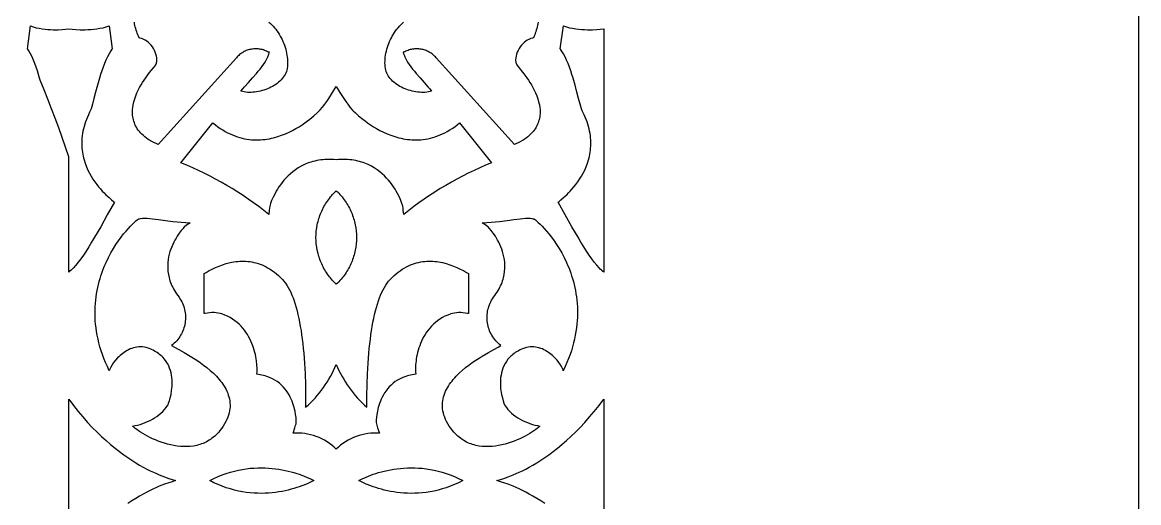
# Model space of a CAD drawing. Extents: x -350 to 350, y -780 to 780.
# Drawn here: x 183.1 to 350, y 276.3 to 348.2 of the extents above; entities that cross this region are included whole.
import ezdxf

# ---------------------------------------------------------------- set-up
doc = ezdxf.new("R2010")
doc.units = 0
doc.layers.add('BITMAP_LAYER', color=18, linetype='CONTINUOUS')
doc.layers.add('LAYER_1', color=18, linetype='CONTINUOUS')

msp = doc.modelspace()

# ---------------------------------------------------------------- linework, layer by layer
at = {"layer": 'BITMAP_LAYER'}
msp.add_lwpolyline([(-350, -780), (350, -780), (350, 780), (-350, 780)], close=True, dxfattribs=at)
at = {"layer": 'LAYER_1'}
for points in [[(196.49, 344.21), (196.45, 344.15), (196.31, 343.94), (196.04, 343.49), (195.79, 343.02), (195.55, 342.52), (195.33, 342.01), (195.13, 341.48), (194.94, 340.95), (194.76, 340.4), (194.59, 339.86), (194.29, 338.78), (194.01, 337.75), (193.77, 336.79), (193.54, 335.95), (193.44, 335.58), (193.33, 335.25), (193.22, 334.97), (193.12, 334.74), (192.94, 334.37), (192.78, 334.01), (192.63, 333.65), (192.5, 333.29), (192.38, 332.94), (192.28, 332.59), (192.19, 332.25), (192.12, 331.91), (192.06, 331.57), (192.01, 331.24), (191.97, 330.92), (191.95, 330.59), (191.94, 330.28), (191.93, 329.96), (191.94, 329.66), (191.96, 329.35), (191.99, 329.05), (192.03, 328.76), (192.08, 328.47), (192.14, 328.18), (192.2, 327.91), (192.28, 327.63), (192.45, 327.1), (192.64, 326.58), (192.86, 326.09), (193.09, 325.62), (193.35, 325.17), (193.61, 324.74), (193.89, 324.34), (194.17, 323.95), (194.45, 323.59), (194.73, 323.26), (195.01, 322.95), (195.28, 322.66), (195.54, 322.4), (196.02, 321.96), (196.41, 321.62), (196.69, 321.4), (196.83, 321.28), (195.76, 319.38), (194.77, 317.62), (193.85, 316.03), (193.41, 315.29), (192.99, 314.6), (192.58, 313.95), (192.18, 313.35), (191.8, 312.8), (191.42, 312.3), (191.06, 311.85), (190.7, 311.46), (190.52, 311.28), (190.35, 311.11), (190.17, 310.96), (190, 310.83), (190, 310.83), (190, 328.06), (189.52, 329.52), (189.02, 330.97), (188.51, 332.41), (187.98, 333.84), (187.44, 335.27), (186.89, 336.69), (186.32, 338.11), (185.73, 339.52), (185.64, 339.86), (185.48, 340.4), (185.31, 340.95), (185.13, 341.48), (184.93, 342.01), (184.73, 342.52), (184.5, 343.02), (184.26, 343.49), (184.01, 343.94), (183.88, 344.15), (183.83, 344.21), (184.26, 347.65), (184.69, 347.51), (185.13, 347.39), (185.58, 347.3), (186.02, 347.22), (186.45, 347.16), (186.87, 347.12), (187.28, 347.1), (187.67, 347.09), (188.39, 347.09), (189, 347.13), (189.49, 347.17), (190, 347.24), (190.53, 347.17), (191.05, 347.13), (191.7, 347.09), (192.46, 347.09), (192.87, 347.1), (193.3, 347.12), (193.74, 347.16), (194.19, 347.22), (194.66, 347.3), (195.12, 347.39), (195.59, 347.51), (196.04, 347.65)], [(264.41, 347.51), (264.88, 347.39), (265.35, 347.3), (265.81, 347.22), (266.26, 347.16), (266.71, 347.12), (267.14, 347.1), (267.55, 347.09), (268.3, 347.09), (268.95, 347.13), (269.47, 347.17), (270, 347.24), (270, 310.83), (269.83, 310.96), (269.66, 311.11), (269.48, 311.28), (269.3, 311.46), (268.95, 311.85), (268.58, 312.3), (268.21, 312.8), (267.82, 313.35), (267.42, 313.95), (267.01, 314.6), (266.59, 315.29), (266.16, 316.03), (265.24, 317.62), (264.24, 319.38), (263.17, 321.28), (263.32, 321.4), (263.6, 321.62), (263.99, 321.96), (264.46, 322.4), (264.72, 322.66), (264.99, 322.95), (265.27, 323.26), (265.55, 323.59), (265.84, 323.95), (266.12, 324.34), (266.39, 324.74), (266.66, 325.17), (266.91, 325.62), (267.15, 326.09), (267.36, 326.58), (267.56, 327.1), (267.73, 327.63), (267.8, 327.91), (267.87, 328.18), (267.92, 328.47), (267.97, 328.76), (268.01, 329.05), (268.04, 329.35), (268.06, 329.66), (268.07, 329.96), (268.07, 330.28), (268.06, 330.59), (268.03, 330.92), (268, 331.24), (267.95, 331.57), (267.89, 331.91), (267.81, 332.25), (267.72, 332.59), (267.62, 332.94), (267.51, 333.29), (267.37, 333.65), (267.23, 334.01), (267.06, 334.37), (266.88, 334.74), (266.78, 334.97), (266.67, 335.25), (266.57, 335.58), (266.46, 335.95), (266.23, 336.79), (265.99, 337.75), (265.72, 338.78), (265.41, 339.86), (265.25, 340.4), (265.07, 340.95), (264.87, 341.48), (264.67, 342.01), (264.45, 342.52), (264.22, 343.02), (263.97, 343.49), (263.7, 343.94), (263.56, 344.15), (263.51, 344.21), (263.96, 347.65)], [(230.55, 337.68), (231.12, 336.79), (231.41, 336.35), (231.72, 335.93), (232.05, 335.51), (232.39, 335.11), (232.54, 334.95), (232.86, 334.65), (233.33, 334.22), (233.95, 333.71), (234.3, 333.44), (234.69, 333.16), (235.11, 332.87), (235.56, 332.58), (236.03, 332.3), (236.53, 332.03), (237.06, 331.77), (237.61, 331.52), (238.18, 331.29), (238.77, 331.09), (239.38, 330.92), (239.69, 330.85), (240.01, 330.78), (240.33, 330.72), (240.65, 330.68), (240.98, 330.64), (241.31, 330.62), (241.65, 330.6), (241.99, 330.6), (242.33, 330.61), (242.67, 330.63), (243.02, 330.67), (243.37, 330.72), (243.72, 330.78), (244.08, 330.86), (244.43, 330.96), (244.79, 331.07), (245.15, 331.19), (245.52, 331.34), (245.88, 331.5), (246.24, 331.68), (246.61, 331.88), (246.98, 332.09), (247.34, 332.33), (247.71, 332.58), (248.08, 332.86), (248.45, 333.16), (253.22, 327.18), (252.34, 326.82), (251.47, 326.43), (250.6, 326.03), (249.74, 325.62), (248.89, 325.19), (248.04, 324.74), (247.21, 324.28), (246.38, 323.8), (245.56, 323.31), (244.75, 322.8), (243.95, 322.28), (243.15, 321.74), (242.37, 321.19), (241.6, 320.63), (240.84, 320.05), (240.1, 319.46), (240.03, 320.07), (240, 320.37), (239.95, 320.67), (239.82, 321.11), (239.66, 321.52), (239.44, 322.02), (239.15, 322.6), (238.98, 322.91), (238.79, 323.23), (238.58, 323.56), (238.35, 323.89), (238.09, 324.23), (237.82, 324.56), (237.52, 324.89), (237.2, 325.22), (236.86, 325.54), (236.5, 325.84), (236.1, 326.13), (235.69, 326.41), (235.25, 326.66), (234.78, 326.9), (234.53, 327.01), (234.28, 327.11), (234.02, 327.2), (233.76, 327.29), (233.49, 327.37), (233.21, 327.44), (232.92, 327.5), (232.63, 327.56), (232.32, 327.6), (232.02, 327.64), (231.7, 327.66), (231.38, 327.68), (231.04, 327.69), (230.7, 327.68), (230.36, 327.67), (230, 327.64), (229.65, 327.67), (229.3, 327.68), (228.96, 327.69), (228.63, 327.68), (228.3, 327.66), (227.99, 327.64), (227.68, 327.6), (227.38, 327.56), (227.08, 327.5), (226.8, 327.44), (226.52, 327.37), (226.25, 327.29), (225.98, 327.2), (225.72, 327.11), (225.47, 327.01), (225.23, 326.9), (224.76, 326.66), (224.32, 326.41), (223.9, 326.13), (223.51, 325.84), (223.14, 325.54), (222.8, 325.22), (222.48, 324.89), (222.18, 324.56), (221.91, 324.23), (221.66, 323.89), (221.43, 323.56), (221.22, 323.23), (221.02, 322.91), (220.85, 322.6), (220.56, 322.02), (220.34, 321.52), (220.19, 321.11), (220.05, 320.67), (220.01, 320.37), (219.97, 320.07), (219.91, 319.46), (219.16, 320.05), (218.4, 320.63), (217.63, 321.19), (216.85, 321.74), (216.06, 322.28), (215.26, 322.8), (214.45, 323.31), (213.63, 323.8), (212.8, 324.28), (211.96, 324.74), (211.12, 325.19), (210.26, 325.62), (209.4, 326.03), (208.54, 326.43), (207.66, 326.82), (206.78, 327.18), (211.56, 333.16), (211.92, 332.86), (212.29, 332.58), (212.66, 332.33), (213.03, 332.09), (213.4, 331.88), (213.76, 331.68), (214.13, 331.5), (214.49, 331.34), (214.85, 331.19), (215.21, 331.07), (215.57, 330.96), (215.93, 330.86), (216.28, 330.78), (216.63, 330.72), (216.98, 330.67), (217.33, 330.63), (217.68, 330.61), (218.02, 330.6), (218.36, 330.6), (218.69, 330.62), (219.02, 330.64), (219.35, 330.68), (219.68, 330.72), (220, 330.78), (220.31, 330.85), (220.63, 330.92), (221.24, 331.09), (221.83, 331.29), (222.4, 331.52), (222.95, 331.77), (223.47, 332.03), (223.97, 332.3), (224.45, 332.58), (224.89, 332.87), (225.31, 333.16), (225.7, 333.44), (226.06, 333.71), (226.67, 334.22), (227.14, 334.65), (227.46, 334.95), (227.61, 335.11), (227.96, 335.51), (228.28, 335.93), (228.59, 336.35), (228.89, 336.79), (229.46, 337.68), (230, 338.58)], [(230.19, 322.81), (230.37, 322.63), (230.54, 322.44), (230.71, 322.25), (230.87, 322.06), (231.03, 321.86), (231.18, 321.66), (231.33, 321.46), (231.47, 321.25), (231.6, 321.04), (231.73, 320.83), (231.85, 320.62), (231.96, 320.4), (232.07, 320.18), (232.18, 319.96), (232.27, 319.74), (232.36, 319.52), (232.45, 319.29), (232.53, 319.06), (232.6, 318.83), (232.67, 318.6), (232.73, 318.37), (232.79, 318.14), (232.84, 317.9), (232.92, 317.43), (232.98, 316.95), (233.02, 316.48), (233.03, 316), (233.02, 315.52), (232.98, 315.05), (232.92, 314.57), (232.84, 314.1), (232.73, 313.63), (232.67, 313.4), (232.6, 313.17), (232.53, 312.94), (232.45, 312.71), (232.36, 312.48), (232.27, 312.26), (232.18, 312.04), (232.07, 311.82), (231.96, 311.6), (231.85, 311.38), (231.73, 311.17), (231.6, 310.96), (231.47, 310.75), (231.33, 310.54), (231.18, 310.34), (231.03, 310.14), (230.87, 309.95), (230.71, 309.75), (230.54, 309.56), (230.37, 309.38), (230.19, 309.19), (230, 309.01), (229.82, 309.19), (229.64, 309.38), (229.46, 309.56), (229.29, 309.75), (229.13, 309.95), (228.97, 310.14), (228.82, 310.34), (228.68, 310.54), (228.54, 310.75), (228.41, 310.96), (228.28, 311.17), (228.16, 311.38), (228.04, 311.6), (227.93, 311.82), (227.83, 312.04), (227.73, 312.26), (227.64, 312.48), (227.55, 312.71), (227.47, 312.94), (227.4, 313.17), (227.33, 313.4), (227.27, 313.63), (227.16, 314.1), (227.08, 314.57), (227.02, 315.05), (226.99, 315.52), (226.97, 316), (226.99, 316.48), (227.02, 316.95), (227.08, 317.43), (227.16, 317.9), (227.21, 318.14), (227.27, 318.37), (227.33, 318.6), (227.4, 318.83), (227.47, 319.06), (227.55, 319.29), (227.64, 319.52), (227.73, 319.74), (227.83, 319.96), (227.93, 320.18), (228.04, 320.4), (228.16, 320.62), (228.28, 320.83), (228.41, 321.04), (228.54, 321.25), (228.68, 321.46), (228.82, 321.66), (228.97, 321.86), (229.13, 322.06), (229.29, 322.25), (229.46, 322.44), (229.64, 322.63), (229.82, 322.81), (230, 322.99)], [(201.71, 318.88), (202.1, 318.85), (202.51, 318.81), (203.42, 318.69), (204.45, 318.55), (205.58, 318.41), (206.19, 318.34), (206.82, 318.29), (207.48, 318.25), (208.17, 318.22), (207.77, 317.95), (207.37, 317.67), (207.27, 317.58), (207.09, 317.37), (206.83, 317.07), (206.53, 316.67), (206.2, 316.18), (206.04, 315.91), (205.87, 315.61), (205.71, 315.3), (205.55, 314.97), (205.4, 314.63), (205.26, 314.27), (205.13, 313.89), (205.02, 313.5), (204.93, 313.1), (204.86, 312.69), (204.81, 312.26), (204.79, 311.83), (204.79, 311.38), (204.82, 310.92), (204.89, 310.46), (204.99, 309.99), (205.06, 309.75), (205.13, 309.52), (205.22, 309.28), (205.31, 309.03), (205.42, 308.79), (205.54, 308.55), (205.67, 308.3), (205.81, 308.06), (205.96, 307.81), (206.12, 307.57), (206.3, 307.32), (206.49, 307.07), (206.63, 306.85), (206.77, 306.63), (206.89, 306.4), (207, 306.17), (207.1, 305.93), (207.19, 305.69), (207.26, 305.45), (207.32, 305.21), (207.37, 304.96), (207.41, 304.71), (207.43, 304.47), (207.45, 304.22), (207.45, 303.97), (207.44, 303.72), (207.42, 303.48), (207.39, 303.23), (207.35, 302.99), (207.29, 302.75), (207.23, 302.51), (207.15, 302.27), (207.06, 302.04), (206.96, 301.81), (206.85, 301.59), (206.73, 301.37), (206.6, 301.15), (206.45, 300.95), (206.3, 300.74), (206.14, 300.55), (205.96, 300.36), (205.78, 300.18), (205.58, 300.01), (205.37, 299.84), (205.8, 299.59), (206.44, 299.25), (207.24, 298.8), (208.17, 298.27), (208.65, 297.96), (209.16, 297.64), (209.66, 297.29), (210.17, 296.92), (210.67, 296.53), (211.16, 296.12), (211.63, 295.69), (212.08, 295.24), (212.29, 295.01), (212.5, 294.77), (212.7, 294.53), (212.88, 294.29), (213.06, 294.04), (213.23, 293.78), (213.38, 293.52), (213.52, 293.26), (213.65, 292.99), (213.77, 292.71), (213.86, 292.44), (213.95, 292.16), (214.02, 291.87), (214.07, 291.58), (214.1, 291.29), (214.12, 290.99), (214.11, 290.69), (214.09, 290.38), (214.05, 290.07), (213.98, 289.76), (213.9, 289.44), (213.79, 289.12), (213.65, 288.8), (213.49, 288.47), (213.31, 288.14), (213.1, 287.8), (212.87, 287.46), (212.61, 287.12), (212.42, 286.89), (212.23, 286.68), (212.03, 286.48), (211.83, 286.3), (211.62, 286.12), (211.41, 285.96), (211.2, 285.8), (210.98, 285.66), (210.76, 285.53), (210.54, 285.41), (210.31, 285.3), (210.08, 285.21), (209.85, 285.12), (209.61, 285.04), (209.38, 284.97), (209.14, 284.91), (208.9, 284.86), (208.66, 284.81), (208.17, 284.75), (207.68, 284.72), (207.19, 284.72), (206.7, 284.75), (206.21, 284.8), (205.72, 284.88), (205.24, 284.98), (204.76, 285.1), (204.3, 285.23), (203.84, 285.38), (203.39, 285.54), (202.96, 285.72), (202.54, 285.9), (202.14, 286.09), (201.76, 286.29), (201.4, 286.49), (201.05, 286.69), (200.73, 286.89), (200.44, 287.08), (200.17, 287.27), (199.93, 287.45), (199.72, 287.63), (199.55, 287.79), (199.92, 287.86), (200.3, 287.94), (200.68, 288.05), (201.05, 288.17), (201.42, 288.31), (201.79, 288.46), (202.15, 288.63), (202.5, 288.82), (202.84, 289.02), (203.16, 289.24), (203.48, 289.48), (203.78, 289.73), (204.06, 289.99), (204.32, 290.27), (204.56, 290.57), (204.78, 290.88), (204.84, 290.99), (204.93, 291.22), (205.04, 291.57), (205.17, 292), (205.29, 292.51), (205.38, 293.09), (205.42, 293.4), (205.45, 293.72), (205.46, 294.05), (205.47, 294.39), (205.45, 294.73), (205.42, 295.08), (205.37, 295.43), (205.3, 295.77), (205.2, 296.12), (205.08, 296.47), (204.94, 296.81), (204.76, 297.14), (204.56, 297.47), (204.33, 297.78), (204.06, 298.08), (203.91, 298.23), (203.75, 298.37), (203.59, 298.51), (203.41, 298.65), (203.23, 298.78), (203.03, 298.9), (202.83, 299.02), (202.61, 299.14), (202.39, 299.25), (202.15, 299.36), (201.86, 299.47), (201.58, 299.55), (201.3, 299.61), (201.02, 299.64), (200.74, 299.66), (200.47, 299.65), (200.2, 299.62), (199.94, 299.57), (199.69, 299.51), (199.43, 299.42), (199.19, 299.33), (198.95, 299.22), (198.72, 299.09), (198.49, 298.96), (198.27, 298.82), (198.06, 298.67), (197.86, 298.51), (197.67, 298.34), (197.48, 298.17), (197.31, 297.99), (196.99, 297.64), (196.71, 297.28), (196.47, 296.94), (196.28, 296.61), (196.14, 296.32), (196.09, 296.19), (196.06, 296.06), (195.77, 296.68), (195.5, 297.29), (195.26, 297.89), (195.04, 298.48), (194.84, 299.07), (194.66, 299.66), (194.51, 300.24), (194.37, 300.81), (194.25, 301.37), (194.16, 301.93), (194.08, 302.48), (194.01, 303.03), (193.97, 303.56), (193.94, 304.09), (193.93, 304.62), (193.93, 305.13), (193.95, 305.64), (193.98, 306.14), (194.03, 306.63), (194.08, 307.11), (194.15, 307.59), (194.24, 308.06), (194.33, 308.52), (194.43, 308.97), (194.55, 309.41), (194.67, 309.85), (194.8, 310.27), (194.94, 310.69), (195.09, 311.1), (195.25, 311.49), (195.41, 311.88), (195.58, 312.26), (195.92, 313), (196.29, 313.69), (196.67, 314.34), (197.05, 314.95), (197.44, 315.52), (197.82, 316.05), (198.2, 316.54), (198.56, 316.97), (198.91, 317.37), (199.23, 317.72), (199.53, 318.02), (199.8, 318.27), (200.03, 318.47), (200.22, 318.62), (200.37, 318.72), (200.46, 318.77), (200.59, 318.81), (200.73, 318.84), (201.03, 318.87), (201.36, 318.89)], [(258.98, 318.87), (259.27, 318.84), (259.41, 318.81), (259.54, 318.77), (259.64, 318.72), (259.78, 318.62), (259.97, 318.47), (260.2, 318.27), (260.47, 318.02), (260.77, 317.72), (261.1, 317.37), (261.44, 316.97), (261.81, 316.54), (262.18, 316.05), (262.57, 315.52), (262.95, 314.95), (263.34, 314.34), (263.71, 313.69), (264.08, 313), (264.43, 312.26), (264.6, 311.88), (264.76, 311.49), (264.91, 311.1), (265.06, 310.69), (265.2, 310.27), (265.33, 309.85), (265.46, 309.41), (265.57, 308.97), (265.67, 308.52), (265.77, 308.06), (265.85, 307.59), (265.92, 307.11), (265.98, 306.63), (266.02, 306.14), (266.06, 305.64), (266.07, 305.13), (266.08, 304.62), (266.06, 304.09), (266.03, 303.56), (265.99, 303.03), (265.93, 302.48), (265.85, 301.93), (265.75, 301.37), (265.63, 300.81), (265.5, 300.24), (265.34, 299.66), (265.16, 299.07), (264.96, 298.48), (264.74, 297.89), (264.5, 297.29), (264.24, 296.68), (263.95, 296.06), (263.91, 296.19), (263.86, 296.32), (263.72, 296.61), (263.54, 296.94), (263.3, 297.28), (263.02, 297.64), (262.7, 297.99), (262.52, 298.17), (262.34, 298.34), (262.14, 298.51), (261.94, 298.67), (261.73, 298.82), (261.51, 298.96), (261.29, 299.09), (261.05, 299.22), (260.82, 299.33), (260.57, 299.42), (260.32, 299.51), (260.06, 299.57), (259.8, 299.62), (259.53, 299.65), (259.26, 299.66), (258.99, 299.64), (258.71, 299.61), (258.43, 299.55), (258.14, 299.47), (257.85, 299.36), (257.62, 299.25), (257.39, 299.14), (257.18, 299.02), (256.97, 298.9), (256.78, 298.78), (256.59, 298.65), (256.42, 298.51), (256.25, 298.37), (256.09, 298.23), (255.95, 298.08), (255.68, 297.78), (255.44, 297.47), (255.24, 297.14), (255.07, 296.81), (254.92, 296.47), (254.8, 296.12), (254.71, 295.77), (254.64, 295.43), (254.58, 295.08), (254.55, 294.73), (254.54, 294.39), (254.54, 294.05), (254.56, 293.72), (254.58, 293.4), (254.62, 293.09), (254.72, 292.51), (254.84, 292), (254.96, 291.57), (255.08, 291.22), (255.17, 290.99), (255.22, 290.88), (255.44, 290.57), (255.68, 290.27), (255.95, 289.99), (256.23, 289.73), (256.53, 289.48), (256.84, 289.24), (257.17, 289.02), (257.51, 288.82), (257.86, 288.63), (258.22, 288.46), (258.58, 288.31), (258.95, 288.17), (259.33, 288.05), (259.71, 287.94), (260.08, 287.86), (260.46, 287.79), (260.28, 287.63), (260.07, 287.45), (259.83, 287.27), (259.56, 287.08), (259.27, 286.89), (258.95, 286.69), (258.61, 286.49), (258.25, 286.29), (257.86, 286.09), (257.46, 285.9), (257.04, 285.72), (256.61, 285.54), (256.16, 285.38), (255.71, 285.23), (255.24, 285.1), (254.76, 284.98), (254.28, 284.88), (253.8, 284.8), (253.31, 284.75), (252.81, 284.72), (252.32, 284.72), (251.83, 284.75), (251.35, 284.81), (251.1, 284.86), (250.87, 284.91), (250.63, 284.97), (250.39, 285.04), (250.16, 285.12), (249.92, 285.21), (249.7, 285.3), (249.47, 285.41), (249.24, 285.53), (249.02, 285.66), (248.81, 285.8), (248.59, 285.96), (248.38, 286.12), (248.18, 286.3), (247.98, 286.48), (247.78, 286.68), (247.59, 286.89), (247.4, 287.12), (247.14, 287.46), (246.9, 287.8), (246.69, 288.14), (246.51, 288.47), (246.35, 288.8), (246.22, 289.12), (246.11, 289.44), (246.02, 289.76), (245.96, 290.07), (245.91, 290.38), (245.89, 290.69), (245.89, 290.99), (245.9, 291.29), (245.94, 291.58), (245.99, 291.87), (246.06, 292.16), (246.14, 292.44), (246.24, 292.71), (246.35, 292.99), (246.48, 293.26), (246.62, 293.52), (246.78, 293.78), (246.94, 294.04), (247.12, 294.29), (247.31, 294.53), (247.5, 294.77), (247.71, 295.01), (247.92, 295.24), (248.37, 295.69), (248.84, 296.12), (249.33, 296.53), (249.83, 296.92), (250.34, 297.29), (250.85, 297.64), (251.35, 297.96), (251.84, 298.27), (252.76, 298.8), (253.56, 299.25), (254.2, 299.59), (254.63, 299.84), (254.42, 300.01), (254.23, 300.18), (254.04, 300.36), (253.87, 300.55), (253.7, 300.74), (253.55, 300.95), (253.41, 301.15), (253.27, 301.37), (253.15, 301.59), (253.04, 301.81), (252.94, 302.04), (252.86, 302.27), (252.78, 302.51), (252.71, 302.75), (252.66, 302.99), (252.61, 303.23), (252.58, 303.48), (252.56, 303.72), (252.55, 303.97), (252.56, 304.22), (252.57, 304.47), (252.6, 304.71), (252.63, 304.96), (252.68, 305.21), (252.75, 305.45), (252.82, 305.69), (252.9, 305.93), (253, 306.17), (253.11, 306.4), (253.24, 306.63), (253.37, 306.85), (253.52, 307.07), (253.71, 307.32), (253.88, 307.57), (254.05, 307.81), (254.2, 308.06), (254.34, 308.3), (254.47, 308.55), (254.58, 308.79), (254.69, 309.03), (254.79, 309.28), (254.87, 309.52), (254.95, 309.75), (255.01, 309.99), (255.11, 310.46), (255.18, 310.92), (255.22, 311.38), (255.22, 311.83), (255.2, 312.26), (255.15, 312.69), (255.07, 313.1), (254.98, 313.5), (254.87, 313.89), (254.75, 314.27), (254.61, 314.63), (254.46, 314.97), (254.3, 315.3), (254.13, 315.61), (253.97, 315.91), (253.8, 316.18), (253.47, 316.67), (253.17, 317.07), (252.92, 317.37), (252.73, 317.58), (252.63, 317.67), (252.24, 317.95), (251.83, 318.22), (252.52, 318.25), (253.18, 318.29), (253.81, 318.34), (254.42, 318.41), (255.56, 318.55), (256.58, 318.69), (257.49, 318.81), (257.91, 318.85), (258.29, 318.88), (258.65, 318.89)], [(244.14, 312.46), (244.44, 312.45), (244.74, 312.42), (245.03, 312.39), (245.32, 312.35), (245.61, 312.3), (245.9, 312.24), (246.46, 312.1), (247, 311.93), (247.53, 311.73), (248.05, 311.51), (248.54, 311.28), (249.01, 311.04), (249.46, 310.78), (249.77, 310.6), (249.77, 304.62), (249.62, 304.65), (249.28, 304.7), (248.94, 304.74), (248.61, 304.76), (248.29, 304.76), (247.97, 304.74), (247.67, 304.7), (247.38, 304.64), (247.11, 304.56), (246.68, 304.4), (246.26, 304.22), (245.87, 304.01), (245.51, 303.79), (245.16, 303.55), (244.84, 303.3), (244.53, 303.03), (244.25, 302.74), (243.98, 302.45), (243.73, 302.14), (243.51, 301.83), (243.29, 301.5), (243.1, 301.17), (242.92, 300.84), (242.76, 300.5), (242.61, 300.16), (242.48, 299.82), (242.36, 299.48), (242.26, 299.14), (242.17, 298.81), (242.09, 298.48), (242.02, 298.15), (241.97, 297.83), (241.93, 297.53), (241.87, 296.94), (241.85, 296.41), (241.86, 295.94), (241.9, 295.55), (241.63, 295.51), (241.36, 295.47), (241.11, 295.42), (240.87, 295.36), (240.63, 295.3), (240.4, 295.23), (239.96, 295.06), (239.55, 294.88), (239.17, 294.67), (238.82, 294.44), (238.5, 294.19), (238.2, 293.93), (237.92, 293.65), (237.67, 293.36), (237.44, 293.06), (237.23, 292.76), (237.05, 292.45), (236.88, 292.13), (236.73, 291.82), (236.6, 291.5), (236.48, 291.19), (236.38, 290.89), (236.29, 290.59), (236.22, 290.3), (236.16, 290.02), (236.07, 289.51), (236.02, 289.07), (235.99, 288.72), (235.98, 288.47), (235.99, 288.34), (236.03, 288.14), (236.07, 287.93), (236.19, 287.52), (236.47, 286.72), (236.04, 286.74), (235.6, 286.74), (235.16, 286.72), (234.72, 286.66), (234.28, 286.59), (233.84, 286.49), (233.41, 286.37), (232.98, 286.22), (232.57, 286.06), (232.16, 285.87), (231.76, 285.66), (231.37, 285.44), (231, 285.19), (230.65, 284.93), (230.32, 284.65), (230, 284.35), (229.69, 284.65), (229.35, 284.93), (229, 285.19), (228.63, 285.44), (228.25, 285.66), (227.85, 285.87), (227.44, 286.06), (227.02, 286.22), (226.59, 286.37), (226.16, 286.49), (225.72, 286.59), (225.28, 286.66), (224.84, 286.72), (224.4, 286.74), (223.97, 286.74), (223.54, 286.72), (223.82, 287.52), (223.93, 287.93), (223.98, 288.14), (224.01, 288.34), (224.02, 288.47), (224.01, 288.72), (223.99, 289.07), (223.93, 289.51), (223.84, 290.02), (223.78, 290.3), (223.71, 290.59), (223.62, 290.89), (223.52, 291.19), (223.41, 291.5), (223.27, 291.82), (223.13, 292.13), (222.96, 292.45), (222.77, 292.76), (222.56, 293.06), (222.33, 293.36), (222.08, 293.65), (221.81, 293.93), (221.51, 294.19), (221.18, 294.44), (220.83, 294.67), (220.45, 294.88), (220.04, 295.06), (219.61, 295.23), (219.38, 295.3), (219.14, 295.36), (218.89, 295.42), (218.64, 295.47), (218.38, 295.51), (218.11, 295.55), (218.15, 295.94), (218.16, 296.41), (218.14, 296.94), (218.08, 297.53), (218.04, 297.83), (217.98, 298.15), (217.91, 298.48), (217.84, 298.81), (217.74, 299.14), (217.64, 299.48), (217.52, 299.82), (217.39, 300.16), (217.24, 300.5), (217.08, 300.84), (216.9, 301.17), (216.71, 301.5), (216.5, 301.83), (216.27, 302.14), (216.02, 302.45), (215.76, 302.74), (215.47, 303.03), (215.17, 303.3), (214.84, 303.55), (214.5, 303.79), (214.13, 304.01), (213.74, 304.22), (213.33, 304.4), (212.89, 304.56), (212.62, 304.64), (212.33, 304.7), (212.03, 304.74), (211.72, 304.76), (211.4, 304.76), (211.06, 304.74), (210.73, 304.7), (210.38, 304.65), (210.24, 304.62), (210.24, 310.6), (210.54, 310.78), (210.99, 311.04), (211.46, 311.28), (211.96, 311.51), (212.47, 311.73), (213, 311.93), (213.55, 312.1), (214.11, 312.24), (214.39, 312.3), (214.68, 312.35), (214.97, 312.39), (215.27, 312.42), (215.56, 312.45), (215.86, 312.46), (216.16, 312.46), (216.46, 312.45), (216.77, 312.42), (217.07, 312.39), (217.38, 312.34), (217.68, 312.28), (217.99, 312.2), (218.3, 312.11), (218.61, 312.01), (218.91, 311.89), (219.22, 311.75), (219.53, 311.59), (219.84, 311.42), (220.14, 311.24), (220.45, 311.03), (220.75, 310.81), (221.06, 310.56), (221.36, 310.3), (221.66, 310.02), (221.96, 309.72), (222.18, 309.46), (222.4, 309.18), (222.61, 308.87), (222.81, 308.54), (223, 308.18), (223.19, 307.8), (223.37, 307.39), (223.54, 306.96), (223.7, 306.51), (223.85, 306.03), (224, 305.53), (224.14, 305.01), (224.27, 304.47), (224.4, 303.9), (224.51, 303.32), (224.62, 302.71), (224.73, 302.09), (224.82, 301.44), (224.91, 300.78), (224.99, 300.1), (225.06, 299.4), (225.13, 298.68), (225.24, 297.19), (225.33, 295.63), (225.39, 294.01), (225.42, 292.34), (225.42, 290.6), (225.79, 290.93), (226.15, 291.27), (226.49, 291.63), (226.83, 291.99), (227.16, 292.36), (227.48, 292.75), (227.78, 293.14), (228.08, 293.54), (228.36, 293.95), (228.63, 294.37), (228.89, 294.79), (229.14, 295.23), (229.38, 295.66), (229.6, 296.11), (229.81, 296.55), (230, 297.01), (230.2, 296.55), (230.41, 296.11), (230.63, 295.66), (230.86, 295.23), (231.11, 294.79), (231.37, 294.37), (231.64, 293.95), (231.93, 293.54), (232.22, 293.14), (232.53, 292.75), (232.85, 292.36), (233.17, 291.99), (233.51, 291.63), (233.86, 291.27), (234.22, 290.93), (234.58, 290.6), (234.59, 292.34), (234.62, 294.01), (234.68, 295.63), (234.76, 297.19), (234.87, 298.68), (234.94, 299.4), (235.01, 300.1), (235.1, 300.78), (235.18, 301.44), (235.28, 302.09), (235.38, 302.71), (235.49, 303.32), (235.61, 303.9), (235.73, 304.47), (235.86, 305.01), (236, 305.53), (236.15, 306.03), (236.31, 306.51), (236.47, 306.96), (236.64, 307.39), (236.82, 307.8), (237, 308.18), (237.19, 308.54), (237.4, 308.87), (237.61, 309.18), (237.82, 309.46), (238.05, 309.72), (238.35, 310.02), (238.65, 310.3), (238.95, 310.56), (239.25, 310.81), (239.56, 311.03), (239.86, 311.24), (240.17, 311.42), (240.48, 311.59), (240.78, 311.75), (241.09, 311.89), (241.4, 312.01), (241.71, 312.11), (242.02, 312.2), (242.32, 312.28), (242.63, 312.34), (242.93, 312.39), (243.24, 312.42), (243.54, 312.45), (243.84, 312.46)], [(219.36, 281.54), (219.89, 281.51), (220.41, 281.47), (220.92, 281.41), (221.42, 281.34), (221.9, 281.26), (222.37, 281.16), (222.82, 281.06), (223.26, 280.95), (223.68, 280.83), (224.08, 280.71), (224.47, 280.58), (224.84, 280.44), (225.53, 280.17), (226.13, 279.9), (226.65, 279.64), (226.13, 279.38), (225.53, 279.11), (224.84, 278.84), (224.47, 278.71), (224.08, 278.58), (223.68, 278.45), (223.26, 278.33), (222.82, 278.22), (222.37, 278.12), (221.9, 278.03), (221.42, 277.94), (220.92, 277.87), (220.41, 277.81), (219.89, 277.77), (219.36, 277.74), (218.82, 277.73), (218.27, 277.74), (217.7, 277.76), (217.13, 277.81), (216.55, 277.87), (215.97, 277.96), (215.37, 278.08), (214.77, 278.22), (214.17, 278.38), (213.56, 278.57), (212.94, 278.79), (212.33, 279.04), (211.7, 279.32), (211.08, 279.64), (211.7, 279.96), (212.33, 280.24), (212.94, 280.49), (213.56, 280.71), (214.17, 280.9), (214.77, 281.07), (215.37, 281.21), (215.97, 281.32), (216.55, 281.41), (217.13, 281.48), (217.7, 281.52), (218.27, 281.55), (218.82, 281.55)], [(241.74, 281.55), (242.3, 281.52), (242.87, 281.48), (243.45, 281.41), (244.04, 281.32), (244.63, 281.21), (245.23, 281.07), (245.84, 280.9), (246.45, 280.71), (247.06, 280.49), (247.68, 280.24), (248.3, 279.96), (248.92, 279.64), (248.3, 279.32), (247.68, 279.04), (247.06, 278.79), (246.45, 278.57), (245.84, 278.38), (245.23, 278.22), (244.63, 278.08), (244.04, 277.96), (243.45, 277.87), (242.87, 277.81), (242.3, 277.76), (241.74, 277.74), (241.19, 277.73), (240.64, 277.74), (240.11, 277.77), (239.59, 277.81), (239.08, 277.87), (238.59, 277.94), (238.11, 278.03), (237.64, 278.12), (237.18, 278.22), (236.75, 278.33), (236.32, 278.45), (235.92, 278.58), (235.53, 278.71), (235.16, 278.84), (234.48, 279.11), (233.88, 279.38), (233.36, 279.64), (233.88, 279.9), (234.48, 280.17), (235.16, 280.44), (235.53, 280.58), (235.92, 280.71), (236.32, 280.83), (236.75, 280.95), (237.18, 281.06), (237.64, 281.16), (238.11, 281.26), (238.59, 281.34), (239.08, 281.41), (239.59, 281.47), (240.11, 281.51), (240.64, 281.54), (241.19, 281.55)]]:
    msp.add_lwpolyline(points, close=True, dxfattribs=at)
for points in [[(219.93, 348.22), (220.15, 348.03), (220.36, 347.83), (220.56, 347.61), (220.76, 347.39), (220.95, 347.15), (221.13, 346.91), (221.3, 346.66), (221.46, 346.41), (221.62, 346.14), (221.77, 345.87), (221.9, 345.6), (222.03, 345.32), (222.15, 345.04), (222.26, 344.75), (222.35, 344.46), (222.44, 344.17), (222.51, 343.88), (222.58, 343.59), (222.63, 343.29), (222.67, 343), (222.7, 342.71), (222.72, 342.42), (222.72, 342.13), (222.71, 341.85), (222.69, 341.57), (222.66, 341.29), (222.61, 341.05), (222.54, 340.82), (222.45, 340.6), (222.35, 340.38), (222.22, 340.17), (222.08, 339.97), (221.93, 339.77), (221.76, 339.58), (221.57, 339.4), (221.38, 339.22), (221.17, 339.06), (220.95, 338.9), (220.72, 338.75), (220.48, 338.61), (220.23, 338.48), (219.98, 338.36), (219.72, 338.24), (219.45, 338.14), (219.18, 338.05), (218.91, 337.97), (218.64, 337.9), (218.36, 337.83), (218.08, 337.78), (217.81, 337.75), (217.53, 337.72), (217.26, 337.7), (216.99, 337.7), (216.73, 337.71), (216.47, 337.73), (216.22, 337.77), (215.98, 337.82), (215.74, 337.88), (216.01, 338.22), (216.29, 338.55), (216.87, 339.21), (217.46, 339.87), (218.05, 340.52), (218.33, 340.86), (218.6, 341.19), (218.87, 341.54), (219.11, 341.89), (219.35, 342.25), (219.56, 342.62), (219.75, 343.01), (219.91, 343.41), (219.98, 343.63), (220, 343.71), (219.89, 343.71), (219.74, 343.79), (219.58, 343.87), (219.43, 343.93), (219.27, 343.99), (219.11, 344.05), (218.95, 344.1), (218.79, 344.13), (218.63, 344.17), (218.47, 344.19), (218.31, 344.21), (218.14, 344.22), (217.98, 344.22), (217.82, 344.22), (217.65, 344.21), (217.49, 344.19), (217.33, 344.17), (217.17, 344.14), (217.01, 344.1), (216.85, 344.06), (216.7, 344.01), (216.55, 343.95), (216.4, 343.88), (216.25, 343.81), (216.1, 343.74), (215.96, 343.65), (215.82, 343.56), (215.68, 343.46), (215.55, 343.36), (215.43, 343.25), (215.3, 343.14), (215.18, 343.01), (215.07, 342.89), (203.35, 329.93), (202.6, 330.26), (202.23, 330.44), (202.06, 330.55), (201.89, 330.66), (201.62, 330.85), (201.37, 331.04), (201.15, 331.24), (200.93, 331.44), (200.74, 331.65), (200.56, 331.86), (200.4, 332.07), (200.25, 332.28), (200.12, 332.49), (200, 332.71), (199.9, 332.93), (199.81, 333.15), (199.73, 333.38), (199.67, 333.6), (199.61, 333.83), (199.57, 334.05), (199.55, 334.28), (199.53, 334.51), (199.52, 334.73), (199.53, 334.96), (199.54, 335.19), (199.56, 335.41), (199.63, 335.87), (199.73, 336.31), (199.86, 336.76), (200.02, 337.19), (200.2, 337.62), (200.39, 338.03), (200.6, 338.44), (200.82, 338.82), (201.04, 339.2), (201.27, 339.55), (201.5, 339.89), (201.94, 340.49), (202.34, 341), (202.67, 341.4), (202.9, 341.68), (203.01, 341.81), (203.06, 341.93), (203.1, 342.06), (203.13, 342.19), (203.16, 342.32), (203.17, 342.45), (203.18, 342.59), (203.16, 342.87), (203.12, 343.15), (203.04, 343.43), (202.94, 343.71), (202.81, 343.99), (202.67, 344.25), (202.5, 344.51), (202.31, 344.75), (202.11, 344.97), (201.9, 345.18), (201.67, 345.36), (201.44, 345.51), (201.2, 345.63), (200.92, 345.75), (200.65, 345.84), (200.52, 345.88), (200.42, 346.1), (200.32, 346.33), (200.24, 346.56), (200.16, 346.79), (200.08, 347.02), (200.01, 347.26), (199.95, 347.49), (199.9, 347.73), (199.85, 347.96), (199.82, 348.2)], [(260.19, 348.2), (260.15, 347.96), (260.1, 347.73), (260.05, 347.49), (259.99, 347.26), (259.92, 347.02), (259.85, 346.79), (259.77, 346.56), (259.68, 346.33), (259.59, 346.1), (259.48, 345.88), (259.35, 345.84), (259.08, 345.75), (258.81, 345.63), (258.57, 345.51), (258.33, 345.36), (258.11, 345.18), (257.89, 344.97), (257.69, 344.75), (257.51, 344.51), (257.34, 344.25), (257.19, 343.99), (257.06, 343.71), (256.96, 343.43), (256.89, 343.15), (256.84, 342.87), (256.83, 342.59), (256.83, 342.45), (256.85, 342.32), (256.87, 342.19), (256.9, 342.06), (256.95, 341.93), (257, 341.81), (257.1, 341.68), (257.33, 341.4), (257.66, 341), (258.06, 340.49), (258.51, 339.89), (258.73, 339.55), (258.96, 339.2), (259.19, 338.82), (259.41, 338.44), (259.62, 338.03), (259.81, 337.62), (259.99, 337.19), (260.14, 336.76), (260.27, 336.31), (260.37, 335.87), (260.44, 335.41), (260.47, 335.19), (260.48, 334.96), (260.48, 334.73), (260.48, 334.51), (260.46, 334.28), (260.43, 334.05), (260.39, 333.83), (260.34, 333.6), (260.27, 333.38), (260.2, 333.15), (260.11, 332.93), (260, 332.71), (259.89, 332.49), (259.75, 332.28), (259.61, 332.07), (259.44, 331.86), (259.27, 331.65), (259.07, 331.44), (258.86, 331.24), (258.63, 331.04), (258.38, 330.85), (258.12, 330.66), (257.95, 330.55), (257.77, 330.44), (257.41, 330.26), (256.65, 329.93), (244.94, 342.89), (244.82, 343.01), (244.7, 343.14), (244.58, 343.25), (244.45, 343.36), (244.32, 343.46), (244.18, 343.56), (244.04, 343.65), (243.9, 343.74), (243.76, 343.81), (243.61, 343.88), (243.46, 343.95), (243.31, 344.01), (243.15, 344.06), (242.99, 344.1), (242.83, 344.14), (242.68, 344.17), (242.51, 344.19), (242.35, 344.21), (242.19, 344.22), (242.03, 344.22), (241.86, 344.22), (241.7, 344.21), (241.54, 344.19), (241.37, 344.17), (241.21, 344.13), (241.05, 344.1), (240.89, 344.05), (240.73, 343.99), (240.57, 343.93), (240.42, 343.87), (240.27, 343.79), (240.12, 343.71), (240.01, 343.71), (240.02, 343.63), (240.09, 343.41), (240.26, 343.01), (240.45, 342.62), (240.66, 342.25), (240.89, 341.89), (241.14, 341.54), (241.4, 341.19), (241.68, 340.86), (241.96, 340.52), (242.54, 339.87), (243.14, 339.21), (243.72, 338.55), (243.99, 338.22), (244.26, 337.88), (244.03, 337.82), (243.78, 337.77), (243.53, 337.73), (243.27, 337.71), (243.01, 337.7), (242.74, 337.7), (242.47, 337.72), (242.2, 337.75), (241.92, 337.78), (241.64, 337.83), (241.37, 337.9), (241.09, 337.97), (240.82, 338.05), (240.55, 338.14), (240.29, 338.24), (240.03, 338.36), (239.77, 338.48), (239.53, 338.61), (239.29, 338.75), (239.06, 338.9), (238.84, 339.06), (238.63, 339.22), (238.43, 339.4), (238.25, 339.58), (238.08, 339.77), (237.92, 339.97), (237.78, 340.17), (237.66, 340.38), (237.55, 340.6), (237.46, 340.82), (237.4, 341.05), (237.35, 341.29), (237.31, 341.57), (237.29, 341.85), (237.28, 342.13), (237.29, 342.42), (237.3, 342.71), (237.33, 343), (237.37, 343.29), (237.43, 343.59), (237.49, 343.88), (237.57, 344.17), (237.65, 344.46), (237.75, 344.75), (237.86, 345.04), (237.97, 345.32), (238.1, 345.6), (238.24, 345.87), (238.38, 346.14), (238.54, 346.41), (238.7, 346.66), (238.88, 346.91), (239.06, 347.15), (239.25, 347.39), (239.44, 347.61), (239.65, 347.83), (239.86, 348.03), (240.07, 348.22)], [(190, 267.46), (190, 291.83), (190, 291.83), (190.71, 290.89), (191.41, 289.99), (192.12, 289.15), (192.82, 288.35), (193.52, 287.6), (194.22, 286.9), (194.91, 286.23), (195.59, 285.61), (196.26, 285.03), (196.92, 284.48), (197.57, 283.98), (198.21, 283.51), (198.83, 283.07), (199.44, 282.67), (200.02, 282.3), (200.59, 281.96), (201.14, 281.65), (201.67, 281.37), (202.18, 281.11), (202.66, 280.89), (203.11, 280.68), (203.54, 280.5), (204.31, 280.2), (204.96, 279.97), (205.46, 279.81), (205.82, 279.71), (206.02, 279.64), (205.82, 279.58), (205.46, 279.47), (204.96, 279.31), (204.31, 279.08), (203.54, 278.78), (203.11, 278.6), (202.66, 278.4), (202.18, 278.17), (201.67, 277.91), (201.14, 277.63), (200.59, 277.32), (200.02, 276.98), (199.44, 276.62), (198.83, 276.21)], [(261.17, 276.21), (260.57, 276.62), (259.98, 276.98), (259.41, 277.32), (258.86, 277.63), (258.33, 277.91), (257.83, 278.17), (257.35, 278.4), (256.89, 278.6), (256.46, 278.78), (255.69, 279.08), (255.05, 279.31), (254.54, 279.47), (254.18, 279.58), (253.98, 279.64), (254.18, 279.71), (254.54, 279.81), (255.05, 279.97), (255.69, 280.2), (256.46, 280.5), (256.89, 280.68), (257.35, 280.89), (257.83, 281.11), (258.33, 281.37), (258.86, 281.65), (259.41, 281.96), (259.98, 282.3), (260.57, 282.67), (261.17, 283.07), (261.8, 283.51), (262.43, 283.98), (263.08, 284.48), (263.75, 285.03), (264.42, 285.61), (265.1, 286.23), (265.79, 286.9), (266.48, 287.6), (267.18, 288.35), (267.89, 289.15), (268.59, 289.99), (269.3, 290.89), (270, 291.83), (270, 267.46)]]:
    msp.add_lwpolyline(points, dxfattribs=at)

doc.saveas('drawing.dxf')
